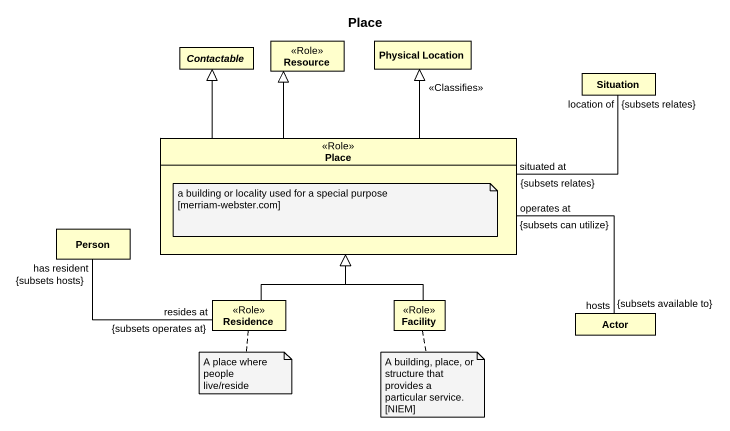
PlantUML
@startuml
title Place
hide circle
hide empty members
abstract class Contactable
class Resource <<Role>>
class "Physical Location" as Physical_Location
class Situation
class Place <<Role>>
class "Person" as Person_
class Residence <<Role>>
class Facility <<Role>>
class "Actor" as Actor_
Situation "location of\n{subsets relates}" -left- "situated at\n{subsets relates}" Place
Place -up-|> Contactable
Place -up-|> Resource
Place -up-|> Physical_Location : <<Classifies>>
Person_ "has resident\n{subsets hosts}" -right- "resides at\n{subsets operates at}" Residence
Residence -up-|> Place
Facility -up-|> Place
Actor_ "hosts\n{subsets available to}" -left- "operates at\n{subsets can utilize}" Place
note bottom of Place : a building or locality used for a special purpose [merriam-webster.com]
note bottom of Residence : A place where people live/reside
note bottom of Facility : A building, place, or structure that provides a particular service. [NIEM]
@enduml
